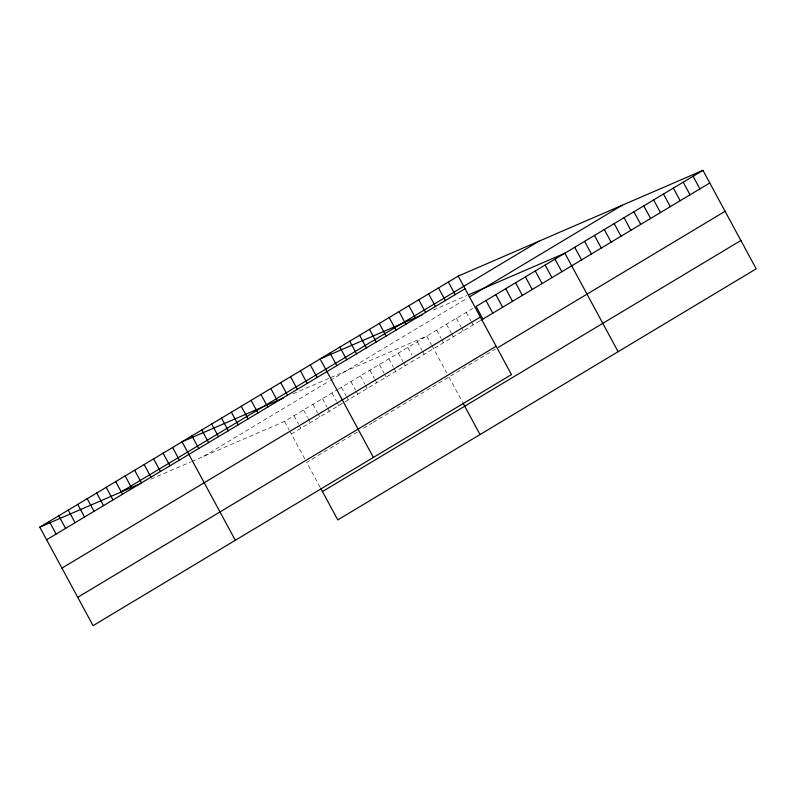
<?xml version="1.0" encoding="UTF-8"?>
<svg xmlns="http://www.w3.org/2000/svg" width="796" height="796" viewBox="0 0 796 796"><rect width="100%" height="100%" fill="white"/><g stroke="black" fill="none" stroke-linecap="round" stroke-linejoin="round"><path stroke-width="0.6" stroke-dasharray="3.98 2.98" d="M203.766 456.307L329.166 381.065M330.221 380.428L467.342 298.162M191.886 461.441L284.53 421.412L337.215 389.791M338.27 389.164L473.142 308.231M291.346 434.029L344.041 402.408M345.096 401.781L480.953 320.261M357.255 432.009L306.669 462.367L320.121 487.232M363.573 428.218L372.011 423.164M373.065 422.527L495.291 349.195M433.322 310.042L466.814 295.565M293.077 393.821L328.738 378.418M330.897 377.483L426.785 336.051L431.332 344.459M150.822 479.182L190.801 461.909M466.237 312.38L470.784 320.788M471.361 321.843L473.063 324.997M456.377 318.3L460.924 326.708M461.491 327.753L463.202 330.907M446.516 324.211L451.063 332.629M451.63 333.673L453.332 336.827M436.656 330.131L441.203 338.539M441.77 339.594L443.471 342.748M431.91 345.514L446.665 372.807M448.934 377.005L462.386 401.88M417.303 341.743L421.85 350.15M422.417 351.205L424.129 354.359M407.821 347.434L411.801 354.787M398.338 353.125L402.885 361.533M403.453 362.578L405.154 365.732M388.856 358.807L393.403 367.225M393.97 368.269L395.672 371.424M379.374 364.498L383.921 372.916M384.488 373.961L386.189 377.115M369.881 370.19L374.428 378.607M375.006 379.652L376.707 382.806M360.399 375.881L364.946 384.299M365.513 385.344L367.225 388.498M350.917 381.573L355.464 389.98M356.031 391.035L357.742 394.189M341.434 387.264L345.981 395.672M346.549 396.726L348.25 399.881M331.952 392.955L336.499 401.363M337.066 402.418L338.768 405.572M322.46 398.647L327.017 407.055M327.584 408.109L329.285 411.263M312.977 404.338L317.524 412.746M318.092 413.801L319.803 416.955M303.495 410.03L307.475 417.383M308.042 418.437L310.321 422.646M294.013 415.721L298.56 424.129M299.127 425.183L300.828 428.338M284.53 421.412L289.077 429.82M289.644 430.875L304.967 459.212"/><path stroke-width="1.19" d="M458.217 276.103L511.47 374.588L93.052 625.646L39.8 527.161L458.217 276.103L702.948 170.354L756.2 268.839L337.783 519.897L320.708 488.316M120.564 492.256L538.982 241.198M46.626 539.768L465.043 288.719M469.312 296.978L622.183 205.249M702.948 170.354L476.108 306.46L482.923 319.077M61.949 568.115L480.366 317.057M480.953 320.261L709.763 182.971M77.729 597.308L496.147 346.25M498.246 347.414L725.086 211.308M322.46 491.56L740.877 240.501M422.517 314.709L320.141 358.946L373.394 457.441M468.983 294.629L564.871 253.198L618.124 351.693M283.356 398.03L182.065 441.8L235.317 540.285M39.8 527.161L140.006 483.859M693.087 176.264L699.903 188.881M683.217 182.184L690.042 194.801M673.356 188.105L680.182 200.721M663.496 194.025L670.312 206.642M653.635 199.945L660.451 212.552M643.765 205.856L650.591 218.472M633.905 211.776L640.73 224.392M624.044 217.696L630.87 230.313M614.184 223.616L620.999 236.223M604.323 229.527L611.139 242.143M594.453 235.447L601.279 248.063M584.592 241.367L591.418 253.984M574.732 247.287L581.548 259.894M555.001 259.118L561.827 271.735M545.141 265.038L551.966 277.655M535.28 270.958L542.096 283.565M525.42 276.869L532.235 289.485M515.549 282.789L522.375 295.406M505.689 288.709L512.515 301.326M495.828 294.629L502.654 307.236M485.968 300.54L492.784 313.156M448.357 282.013L455.173 294.629M438.496 287.933L445.312 300.55M428.626 293.853L435.452 306.47M418.766 299.774L425.591 312.39M462.964 402.955L480.048 434.546M408.905 305.684L415.721 318.3M399.045 311.604L405.861 324.221M389.174 317.524L396 330.141M379.314 323.445L386.14 336.061M369.453 329.355L376.279 341.972M359.593 335.275L366.409 347.892M349.733 341.195L356.548 353.812M339.862 347.116L346.688 359.732M330.002 353.026L336.827 365.643M310.281 364.866L317.097 377.483M300.41 370.787L307.236 383.403M290.55 376.697L297.376 389.314M280.69 382.617L287.505 395.234M270.829 388.538L277.645 401.154M260.959 394.458L267.784 407.074M251.098 400.368L257.924 412.985M241.238 406.288L248.063 418.905M231.377 412.209L238.193 424.825M221.517 418.129L228.333 430.745M211.646 424.039L218.472 436.656M201.786 429.959L208.612 442.576M191.926 435.88L198.741 448.496M172.583 447.491L179.399 460.098M163.09 453.183L169.916 465.789M153.608 458.864L160.434 471.481M144.126 464.556L150.951 477.172M134.643 470.247L141.459 482.864M125.161 475.938L131.977 488.555M115.669 481.63L122.494 494.246M106.186 487.321L113.012 499.938M96.704 493.013L103.53 505.629M87.222 498.704L94.037 511.321M77.739 504.395L84.555 517.012M68.257 510.087L75.073 522.703M58.765 515.778L65.59 528.395M49.282 521.47L56.108 534.076"/></g></svg>
